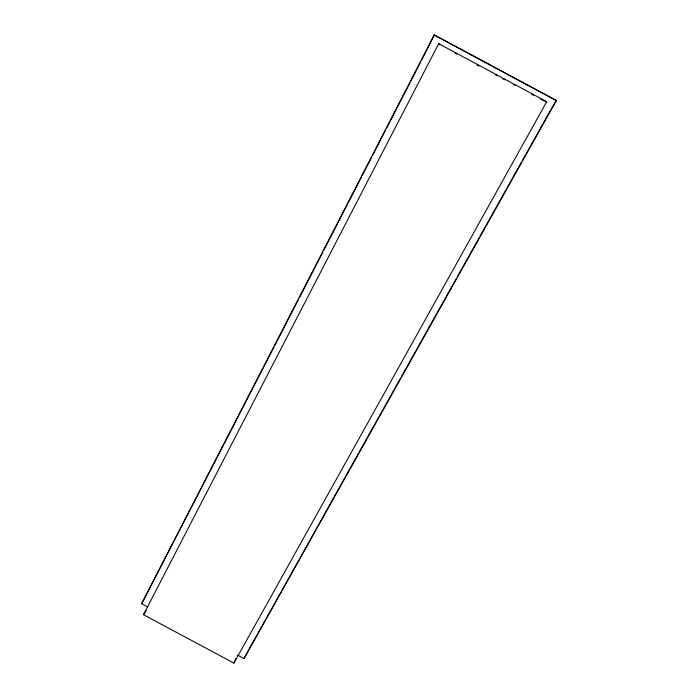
<?xml version="1.0" encoding="UTF-8"?>
<svg xmlns="http://www.w3.org/2000/svg" width="698" height="698" viewBox="0 0 698 698"><rect width="100%" height="100%" fill="white"/><g stroke="black" fill="none" stroke-linecap="round" stroke-linejoin="round"><path stroke-width="1.05" d="M237.294 654.942L243.986 658.519L344.856 477.764M233.926 663.1L546.735 101.69L438.71 43.686L143.491 614.711L233.926 663.1L235.933 658.432M147.365 606.824L141.624 603.753L434.261 34.9L556.376 100.477L243.986 658.519M273.948 347.098L141.624 603.753M274.951 345.152L298.378 299.625M299.372 297.688L322.799 252.153M323.793 250.216L347.22 204.689M348.223 202.752L361.18 177.562M362.175 175.626L371.65 157.216M372.645 155.279L385.601 130.09M386.605 128.153L396.071 109.743M397.066 107.806L410.031 82.617M411.026 80.68L420.493 62.279M421.496 60.342L434.261 34.9M345.92 475.862L358.153 454.005M359.217 452.103L400.704 377.967M401.769 376.065L456.562 278.17M457.626 276.268L478.907 238.254M479.971 236.352L521.458 162.215M522.523 160.322L550.722 109.944M551.786 108.042L556.376 100.477M143.491 614.711L146.231 610.436M545.016 101.446L546.735 101.69M434.453 35.153L556.036 100.442M455.044 53.135L456.954 54.165M477.057 64.958L478.976 65.978M495.248 74.721L497.159 75.75M502.9 78.83L504.82 79.86M513.431 84.484L515.342 85.514M531.614 94.247L533.534 95.277M540.235 98.88L544.065 100.931M438.71 43.686L439.731 44.908"/></g></svg>
